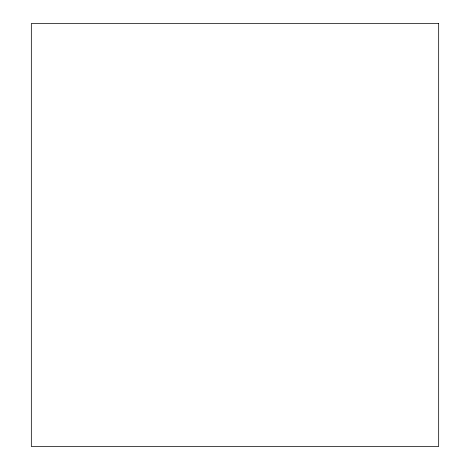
<?xml version="1.0" encoding="UTF-8"?>
<svg xmlns="http://www.w3.org/2000/svg" width="470" height="470" viewBox="0 0 470 470"><rect width="100%" height="100%" fill="white"/><g stroke="black" fill="none" stroke-linecap="round" stroke-linejoin="round"><path stroke-width="0.7" d="M438.669 23.5L31.331 23.5L31.331 446.5L438.669 446.5L438.669 23.5"/></g></svg>
